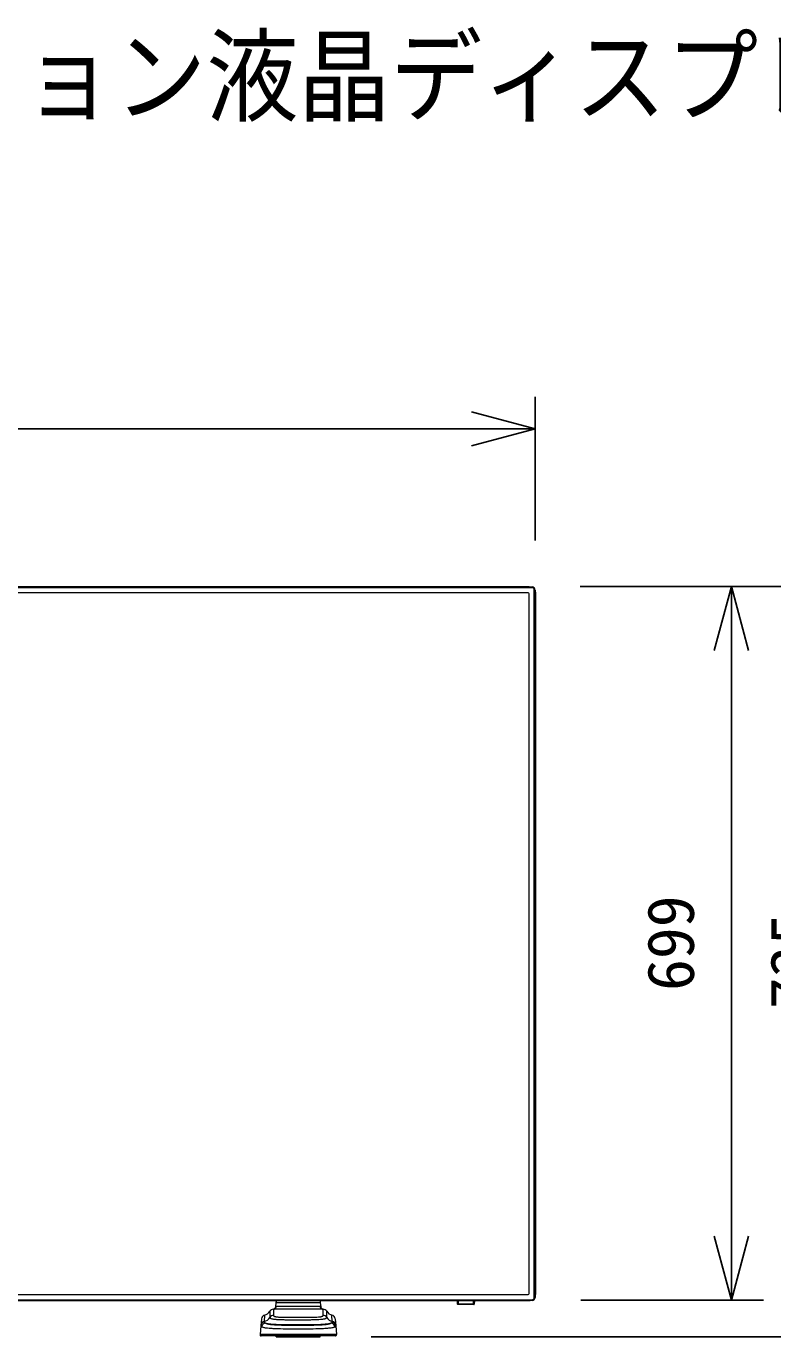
# Model space of a CAD drawing. Units: millimetres, scale not verified. Extents: x -62 to 63, y -56 to 57.
# Drawn here: x -13.7 to 15.5, y 5.5 to 56.8 of the extents above; entities that cross this region are included whole.
import ezdxf
from ezdxf.enums import TextEntityAlignment as Align

# ---------------------------------------------------------------- set-up
doc = ezdxf.new("R2010")
doc.units = ezdxf.units.MM
doc.header["$LTSCALE"] = 0.125
for name, color, linetype in [('0-0_0', 7, 'Continuous'), ('0-2_SUNPO', 7, 'Continuous'), ('0-4_MOJI1', 7, 'Continuous')]:
    doc.layers.add(name, color=color, linetype=linetype)
doc.layers.add('0-1_GAIKEI', color=1, linetype='Continuous', lineweight=18)
doc.styles.add('ＭＳ ゴシック', font='')
doc.styles.get('ＭＳ ゴシック').set_extended_font_data('MS Gothic')

# ---------------------------------------------------------------- blocks, each defined once
blk = doc.blocks.new('_Open30')
at = {"layer": '0-0_0'}
blk.add_line((0, 0), (-1, 0), dxfattribs=at)
blk.add_lwpolyline([(-1, 0.26795), (0, 0), (-1, -0.26795)], dxfattribs=at)
blk = doc.blocks.new('D2')
at = {"layer": '0-2_SUNPO'}
for p, q in [((72.4388, 222.3591), (84.138, 222.3591)), ((82.888, 219.8591), (82.888, 195.4756)), ((64.255, 192.9756), (84.138, 192.9756))]:
    blk.add_line(p, q, dxfattribs=at)
at = {"layer": '0-2_SUNPO', "xscale": 2.5, "yscale": 2.5}
for p, rotation in [((82.888, 222.3591), 90), ((82.888, 192.9756), 270)]:
    blk.add_blockref('_Open30', p, dxfattribs=dict(at, rotation=rotation))
at = {"layer": '0-2_SUNPO', "style": 'ＭＳ ゴシック'}
blk.add_text('735', height=1.833, rotation=90, dxfattribs=at).set_placement((82.263, 205.8006), align=Align.BOTTOM_LEFT)
blk = doc.blocks.new('D3')
at = {"layer": '0-2_SUNPO'}
for p, q in [((72.4388, 222.3591), (79.613, 222.3591)), ((78.363, 219.8591), (78.363, 196.9156)), ((72.4689, 194.4156), (79.613, 194.4156))]:
    blk.add_line(p, q, dxfattribs=at)
at = {"layer": '0-2_SUNPO', "xscale": 2.5, "yscale": 2.5}
for p, rotation in [((78.363, 222.3591), 90), ((78.363, 194.4156), 270)]:
    blk.add_blockref('_Open30', p, dxfattribs=dict(at, rotation=rotation))
at = {"layer": '0-2_SUNPO', "style": 'ＭＳ ゴシック'}
blk.add_text('699', height=1.833, rotation=90, dxfattribs=at).set_placement((77.4456, 206.5206), align=Align.BOTTOM_LEFT)
blk = doc.blocks.new('D4')
at = {"layer": '0-2_SUNPO'}
for p, q in [((21.525, 224.1194), (21.525, 229.7836)), ((70.685, 224.1594), (70.685, 229.7836)), ((24.025, 228.5336), (68.185, 228.5336))]:
    blk.add_line(p, q, dxfattribs=at)
at = {"layer": '0-2_SUNPO', "xscale": 2.5, "yscale": 2.5, "rotation": 180}
blk.add_blockref('_Open30', (21.525, 228.5336), dxfattribs=at)
at = {"layer": '0-2_SUNPO', "xscale": 2.5, "yscale": 2.5}
blk.add_blockref('_Open30', (70.685, 228.5336), dxfattribs=at)
at = {"layer": '0-2_SUNPO', "style": 'ＭＳ ゴシック'}
blk.add_text('1229', height=1.833, dxfattribs=at).set_placement((43.605, 229.1586), align=Align.BOTTOM_LEFT)

msp = doc.modelspace()

# ---------------------------------------------------------------- linework, layer by layer
at = {"layer": '0-1_GAIKEI', "color": 7}
for p, q in [((-42.8196, 34.8464), (6.0682, 34.8464)), ((-42.6995, 34.8624), (5.9481, 34.8624)), ((5.9481, 34.8624), (5.9481, 34.8524)), ((6.1883, 34.7264), (6.1883, 7.0203)), ((6.2043, 34.6463), (6.1943, 34.6463)), ((6.2043, 34.6463), (6.2043, 7.1404)), ((6.0682, 6.9002), (-42.8196, 6.9002)), ((5.9882, 6.8842), (-42.6995, 6.8842)), ((-3.9619, 6.8268), (-3.9769, 6.6546)), ((-2.1945, 6.6546), (-2.2096, 6.8268)), ((3.1516, 6.7557), (3.1471, 6.8842)), ((3.7935, 6.7441), (3.1636, 6.7441)), ((3.81, 6.8842), (3.8055, 6.7557)), ((5.9882, 6.8842), (5.9882, 6.8942)), ((6.2043, 7.1404), (6.1943, 7.1404)), ((-4.5284, 6.1853), (-4.5522, 5.9132)), ((-2.112, 6.5596), (-4.0595, 6.5596)), ((-1.6431, 6.1853), (-1.6192, 5.9132)), ((-4.5522, 5.9132), (-4.5829, 5.5625)), ((-1.6192, 5.9132), (-1.5886, 5.5625)), ((-1.6284, 5.5189), (-4.543, 5.5189)), ((-3.9463, 5.4789), (-3.9463, 5.5189)), ((-3.9463, 5.4789), (-2.2252, 5.4789)), ((-2.2252, 5.4789), (-2.2252, 5.5189))]:
    msp.add_line(p, q, dxfattribs=at)
at = {"layer": '0-1_GAIKEI'}
for p, q in [((6.0682, 34.8144), (-42.8196, 34.8144)), ((5.9481, 34.8524), (-42.6995, 34.8524)), ((5.9121, 34.6103), (-42.6635, 34.6103)), ((5.9081, 34.8624), (5.9081, 34.8524)), ((5.9521, 7.1764), (5.9521, 34.5703)), ((6.0682, 34.8144), (6.0682, 34.8464)), ((6.1563, 7.0203), (6.1563, 34.7264)), ((6.1883, 34.7264), (6.1563, 34.7264)), ((6.1943, 7.1404), (6.1943, 34.6463)), ((6.2043, 34.6063), (6.1943, 34.6063)), ((-42.8196, 6.9323), (6.0682, 6.9323)), ((5.9882, 6.8942), (-42.6995, 6.8942)), ((-42.6635, 7.1364), (5.9121, 7.1364)), ((-3.9619, 6.8268), (-3.0857, 6.8268)), ((-3.0857, 6.8268), (-2.2096, 6.8268)), ((3.8055, 6.7557), (3.1516, 6.7557)), ((3.1823, 6.7441), (3.1823, 6.8842)), ((3.7747, 6.7441), (3.7747, 6.8842)), ((5.9481, 6.8842), (5.9481, 6.8942)), ((6.0682, 6.9002), (6.0682, 6.9323)), ((6.1563, 7.0203), (6.1883, 7.0203)), ((6.2043, 7.1804), (6.1943, 7.1804)), ((-4.4044, 6.3274), (-4.4188, 6.0806)), ((-4.1981, 6.4796), (-4.1981, 6.235)), ((-4.0595, 6.5596), (-4.0594, 6.3147)), ((-3.5719, 6.2443), (-2.5996, 6.2443)), ((-2.112, 6.3147), (-2.112, 6.5596)), ((-1.9734, 6.235), (-1.9733, 6.4796)), ((-1.7526, 6.0806), (-1.767, 6.3274)), ((-3.5719, 6.1493), (-2.5996, 6.1493)), ((-3.5719, 5.9596), (-2.5996, 5.9596)), ((-3.5689, 5.939), (-2.6025, 5.939)), ((-3.5689, 5.794), (-2.6025, 5.794)), ((-4.0823, 5.5636), (-4.0858, 5.5636)), ((-3.5892, 5.5625), (-4.0823, 5.5636)), ((-3.8662, 5.4789), (-3.8662, 5.5189)), ((-2.5823, 5.5625), (-3.5892, 5.5625)), ((-2.084, 5.5636), (-2.5823, 5.5625)), ((-2.3052, 5.4789), (-2.3052, 5.5189))]:
    msp.add_line(p, q, dxfattribs=at)
at = {"layer": '0-1_GAIKEI', "color": 7}
for points in [[(-3.9769, 6.6546), (-3.9867, 6.6166), (-4.0042, 6.5885), (-4.0242, 6.5695), (-4.0403, 6.5596)], [(-2.1323, 6.5596), (-2.1533, 6.5743), (-2.171, 6.5932), (-2.186, 6.6195), (-2.1945, 6.6546)]]:
    msp.add_lwpolyline(points, dxfattribs=at)
at = {"layer": '0-1_GAIKEI'}
for centre, radius, start, end in [((5.9121, 34.5703), 0.04, 0, 90), ((6.0682, 34.7264), 0.0881, 0, 90), ((5.9121, 7.1764), 0.04, 270, 0), ((6.0682, 7.0203), 0.0881, 270, 0), ((-4.4749, 6.3958), 0.3202, 280.08562, 329.8429), ((-4.0596, 6.1545), 0.1602, 89.94678, 149.83217), ((-4.1708, 6.2375), 0.0274, 185.17308, 227.63125), ((-4.1401, 6.271), 0.0729, 227.63417, 239.62914), ((-4.1207, 6.3021), 0.1095, 239.0964, 247.02346), ((-4.0738, 6.4124), 0.2294, 246.98138, 252.03153), ((-4.0152, 6.5927), 0.4189, 252.01982, 258.93061), ((-3.9174, 7.0742), 0.9102, 258.70488, 261.24933), ((-4.0341, 6.3167), 0.0254, 184.58186, 229.46963), ((-3.854, 7.4805), 1.3215, 261.21317, 263.84211), ((-4.0127, 6.3401), 0.0571, 228.40271, 240.34706), ((-3.9824, 6.3906), 0.116, 239.65263, 247.46438), ((-3.9461, 6.4793), 0.2118, 247.59527, 254.01142), ((-4.0618, 6.6693), 0.1175, 291.05821, 343.06123), ((-3.9095, 6.6004), 0.3383, 253.71169, 257.72825), ((-3.7749, 8.1855), 2.0309, 263.75608, 265.46671), ((-3.8457, 6.8919), 0.6367, 257.69408, 261.96189), ((-3.9751, 6.6541), 0.00193, 117.4007, 165.11728), ((-3.9738, 6.6516), 0.00474, 110.59885, 117.15505), ((-3.9379, 6.5587), 0.1043, 108.75883, 111.10273), ((-3.9533, 6.6039), 0.0565, 103.31066, 108.71349), ((-3.9457, 6.5716), 0.0897, 99.90991, 103.31423), ((-3.9341, 6.5062), 0.1561, 93.71086, 99.97158), ((-4.0675, 6.6721), 0.1237, 342.59825, 355.35504), ((-3.8408, 5.0591), 1.6063, 91.77654, 93.69055), ((-3.7066, 9.0549), 2.903, 265.48001, 267.07567), ((-3.7845, 7.3109), 1.0601, 261.85062, 264.41376), ((-3.6766, -1.5163), 8.1837, 90.37104, 91.49808), ((-3.7201, 7.9518), 1.7043, 264.3581, 266.48394), ((-3.6437, 9.1685), 2.9234, 266.4514, 268.3104), ((-3.6018, 10.5027), 4.2582, 268.27521, 269.55145), ((-3.4384, -22.2562), 28.9248, 90.15171, 90.57687), ((-3.5745, 13.318), 7.0736, 269.509, 270.02119), ((-3.1122, -173.301), 179.97, 89.99157, 90.12823), ((-3.0592, -173.2306), 179.8997, 89.87174, 90.00846), ((-2.7331, -22.26), 28.9287, 89.42316, 89.84826), ((-2.596, 12.7789), 6.5345, 269.96823, 270.79989), ((-2.561, 10.1167), 3.8721, 270.83153, 272.23504), ((-2.4948, -1.516), 8.1834, 88.50189, 89.62896), ((-2.4949, 8.5348), 2.2889, 272.12608, 274.89615), ((-2.4157, 7.5655), 1.3163, 275.06431, 277.1286), ((-2.3307, 5.059), 1.6064, 86.30957, 88.22346), ((-2.4081, 8.285), 2.1311, 273.54395, 276.80439), ((-2.3495, 7.0347), 0.7814, 277.14248, 280.61979), ((-2.1039, 6.6721), 0.1238, 184.646, 197.40226), ((-2.2374, 6.5065), 0.1558, 79.62031, 86.28426), ((-2.1096, 6.6693), 0.1175, 196.9391, 248.94032), ((-2.2245, 6.5778), 0.0834, 75.84424, 79.50575), ((-2.288, 6.7083), 0.4493, 280.5868, 284.61899), ((-2.218, 6.6045), 0.0559, 71.27654, 75.64833), ((-2.2335, 6.5589), 0.1041, 68.8954, 71.24386), ((-2.1977, 6.6516), 0.00474, 62.84251, 69.39783), ((-2.1963, 6.6542), 0.00175, 29.00205, 63.89777), ((-2.197, 6.6538), 0.0026, 17.68717, 29.59949), ((-2.2438, 6.5354), 0.2708, 284.78311, 289.79971), ((-2.3022, 7.3704), 1.2103, 276.9541, 279.82444), ((-2.1914, 6.3938), 0.1199, 289.15394, 302.37532), ((-2.1563, 6.3371), 0.0532, 303.18871, 311.74127), ((-2.1369, 6.3165), 0.0249, 310.05081, 355.89785), ((-2.1119, 6.1545), 0.1602, 30.16791, 90.05344), ((-2.1869, 6.7218), 0.5516, 279.52453, 284.77298), ((-2.1349, 6.5202), 0.3434, 284.94672, 290.00491), ((-2.0682, 6.3385), 0.1499, 289.82304, 297.55298), ((-2.0416, 6.2861), 0.0911, 297.99875, 307.54743), ((-2.0063, 6.2419), 0.0345, 305.67545, 326.74655), ((-2.0017, 6.2378), 0.0285, 328.78919, 354.42046), ((-1.6965, 6.3958), 0.3202, 210.15706, 259.91429), ((-4.5215, 5.9107), 0.0308, 175.31225, 193.3021), ((-4.3936, 5.8989), 0.1593, 98.07224, 174.85368), ((-4.5136, 5.9126), 0.039, 193.40405, 224.3887), ((-4.3915, 5.9237), 0.1592, 118.68233, 174.95585), ((-4.5039, 5.9216), 0.0521, 223.97265, 232.66629), ((-4.4924, 5.9365), 0.071, 232.62518, 239.71601), ((-4.4759, 5.9642), 0.1032, 239.55057, 244.42831), ((-4.3597, 5.8522), 0.1619, 91.55764, 173.27957), ((-4.4146, 6.0987), 0.251, 245.0544, 255.30709), ((-4.3233, 6.4227), 0.5876, 254.70232, 259.08046), ((-4.3912, 5.9233), 0.1596, 114.81395, 118.71349), ((-4.3904, 5.9216), 0.1615, 100.13084, 114.80899), ((-4.2161, 6.978), 1.1532, 259.07898, 262.05319), ((-4.3506, 6.0768), 0.0684, 176.8089, 191.43583), ((-4.3427, 6.0781), 0.0764, 191.2362, 196.36099), ((-4.3816, 6.0669), 0.0358, 196.64075, 212.21056), ((-4.3672, 6.076), 0.0529, 212.22894, 225.12477), ((-4.346, 6.0968), 0.0826, 224.92461, 235.43083), ((-4.3309, 6.1185), 0.109, 235.35405, 242.17588), ((-4.3074, 6.1632), 0.1595, 242.17882, 246.84169), ((-4.0813, 7.9497), 2.1342, 262.07685, 264.48747), ((-4.2763, 6.234), 0.2369, 246.68473, 248.25475), ((-4.2621, 6.1942), 0.207, 240.49745, 250.92106), ((-4.1401, 6.9707), 0.9826, 256.82217, 259.72105), ((-4.1776, 6.4307), 0.4582, 250.60167, 256.87996), ((-4.0413, 7.5368), 1.5572, 259.85948, 262.60317), ((-3.8454, 10.3488), 4.5448, 264.43183, 265.94112), ((-4.0989, 6.7506), 0.7877, 256.58164, 259.32051), ((-4.0159, 7.1985), 1.2431, 259.38812, 262.85894), ((-3.8563, 8.9756), 3.0079, 262.63745, 265.9518), ((-3.8826, 8.2504), 2.3035, 262.82054, 265.31796), ((-3.682, 12.5773), 6.7794, 265.89686, 267.41458), ((-3.7934, 9.299), 3.3559, 265.2627, 266.97691), ((-3.6865, 11.253), 5.2916, 265.85883, 268.01195), ((-3.4909, 16.8104), 11.0167, 267.41476, 269.59401), ((-3.7078, 10.92), 4.9791, 266.97675, 268.13212), ((-3.582, 14.3243), 8.3647, 268.02623, 270.06936), ((-3.5935, 14.4545), 8.5154, 268.13861, 269.82751), ((-3.6345, 10.4263), 4.2762, 267.04837, 268.6732), ((-3.5825, 12.3683), 6.219, 268.60825, 270.09794), ((-3.5709, 16.9876), 11.0487, 269.75002, 270.01035), ((-2.5943, 15.5584), 9.6194, 269.95097, 271.44603), ((-2.6887, 17.1218), 11.3282, 270.43595, 272.55528), ((-2.5926, 12.5532), 6.4038, 269.93731, 271.74565), ((-2.5895, 14.3248), 8.3652, 269.93069, 271.9737), ((-2.5223, 10.076), 3.9256, 271.82198, 273.59192), ((-2.5197, 12.4077), 6.4678, 271.48965, 272.37908), ((-2.4849, 11.2526), 5.2912, 271.98799, 274.14128), ((-2.4174, 9.9523), 4.0103, 272.37579, 273.81026), ((-2.5055, 12.8519), 7.0544, 272.615, 274.07356), ((-2.3284, 8.6537), 2.7087, 273.75575, 276.41051), ((-2.3152, 8.9761), 3.0084, 274.04843, 277.36228), ((-2.2029, 7.523), 1.571, 276.46711, 279.21344), ((-2.3, 10.0131), 4.2081, 274.02869, 276.06626), ((-2.0772, 6.7651), 0.8028, 279.02138, 284.39597), ((-2.1302, 7.5366), 1.5571, 277.39641, 280.14038), ((-1.9863, 6.4073), 0.4336, 284.51144, 289.48738), ((-2.0313, 6.9704), 0.9823, 280.27891, 283.17872), ((-2.068, 7.7825), 1.9655, 276.21264, 277.95763), ((-1.9139, 6.2043), 0.218, 289.34251, 299.23902), ((-1.8118, 5.8522), 0.1619, 6.72069, 88.44198), ((-1.8838, 6.2068), 0.2074, 291.63432, 295.22042), ((-1.9438, 6.9022), 1.0764, 277.89382, 281.87656), ((-1.8506, 6.1362), 0.1294, 295.21787, 300.96578), ((-1.8322, 6.1056), 0.0937, 300.95505, 310.2172), ((-1.8127, 6.0833), 0.064, 309.82865, 322.41355), ((-1.7954, 6.0698), 0.0421, 322.53877, 335.79846), ((-1.788, 6.0662), 0.0339, 336.23714, 343.56192), ((-1.824, 6.077), 0.0715, 343.37942, 0.41701), ((-1.7779, 5.8989), 0.1593, 5.14601, 81.92773), ((-1.781, 5.9216), 0.1615, 65.19097, 79.86912), ((-1.818, 6.0768), 0.0655, 0.62662, 3.28413), ((-1.8326, 6.3574), 0.5205, 282.24386, 287.1863), ((-1.7803, 5.9233), 0.1596, 61.28645, 65.18601), ((-1.78, 5.9237), 0.1592, 5.0441, 61.31758), ((-1.7538, 6.0916), 0.2433, 287.94813, 294.99975), ((-1.6983, 5.9695), 0.1092, 295.70531, 300.31406), ((-1.68, 5.938), 0.0727, 300.36871, 307.29127), ((-1.6653, 5.919), 0.0487, 307.08099, 321.54122), ((-1.6572, 5.9123), 0.0382, 321.79536, 348.1152), ((-1.6501, 5.9107), 0.031, 348.35639, 4.60639), ((-4.5672, 5.234), 0.3289, 91.38659, 92.7399), ((-4.3641, -13.8227), 19.3866, 89.91204, 90.62374), ((-4.2873, -78.2309), 83.7948, 89.86219, 90.03216), ((-1.8849, -77.84), 83.4039, 89.96656, 90.13673), ((-1.8502, -26.967), 32.5309, 89.64819, 89.97539), ((-1.6854, -0.8768), 6.4401, 89.27656, 89.68976), ((-1.6042, 5.2356), 0.3272, 87.25606, 89.96692)]:
    msp.add_arc(centre, radius, start, end, dxfattribs=at)
at = {"layer": '0-1_GAIKEI', "color": 7}
for centre, radius, start, end in [((6.0682, 34.7264), 0.1201, 0, 90), ((-3.8821, 6.8198), 0.08, 126.38974, 174.99995), ((-2.2893, 6.8198), 0.08, 5.00005, 53.61026), ((3.1636, 6.7561), 0.012, 182, 270), ((3.7935, 6.7561), 0.012, 270, 358), ((6.0682, 7.0203), 0.1201, 270, 0), ((-4.3689, 6.1713), 0.1601, 102.81457, 175), ((-4.4755, 6.6397), 0.3202, 282.81457, 329.99999), ((-4.0595, 6.3995), 0.1601, 90, 149.99999), ((-2.112, 6.3995), 0.1601, 30.00001, 90), ((-1.696, 6.6397), 0.3202, 210.00001, 257.18543), ((-1.8025, 6.1713), 0.1601, 5, 77.18543), ((-4.543, 5.559), 0.04, 175, 270), ((-1.6284, 5.559), 0.04, 269.99793, 5.00018)]:
    msp.add_arc(centre, radius, start, end, dxfattribs=at)

# ---------------------------------------------------------------- block references
at = {"layer": '0-2_SUNPO'}
for name in ['D4', 'D2', 'D3']:
    msp.add_blockref(name, (-64.4907, -187.4967), dxfattribs=at)

# ---------------------------------------------------------------- texts
at = {"layer": '0-4_MOJI1', "style": 'ＭＳ ゴシック', "width": 0.9}
msp.add_text('フルハイビジョン液晶ディスプレイ（スタンド付）', height=2.933, dxfattribs=at).set_placement((-35.4907, 52.5033), align=Align.BOTTOM_LEFT)

doc.saveas('drawing.dxf')
